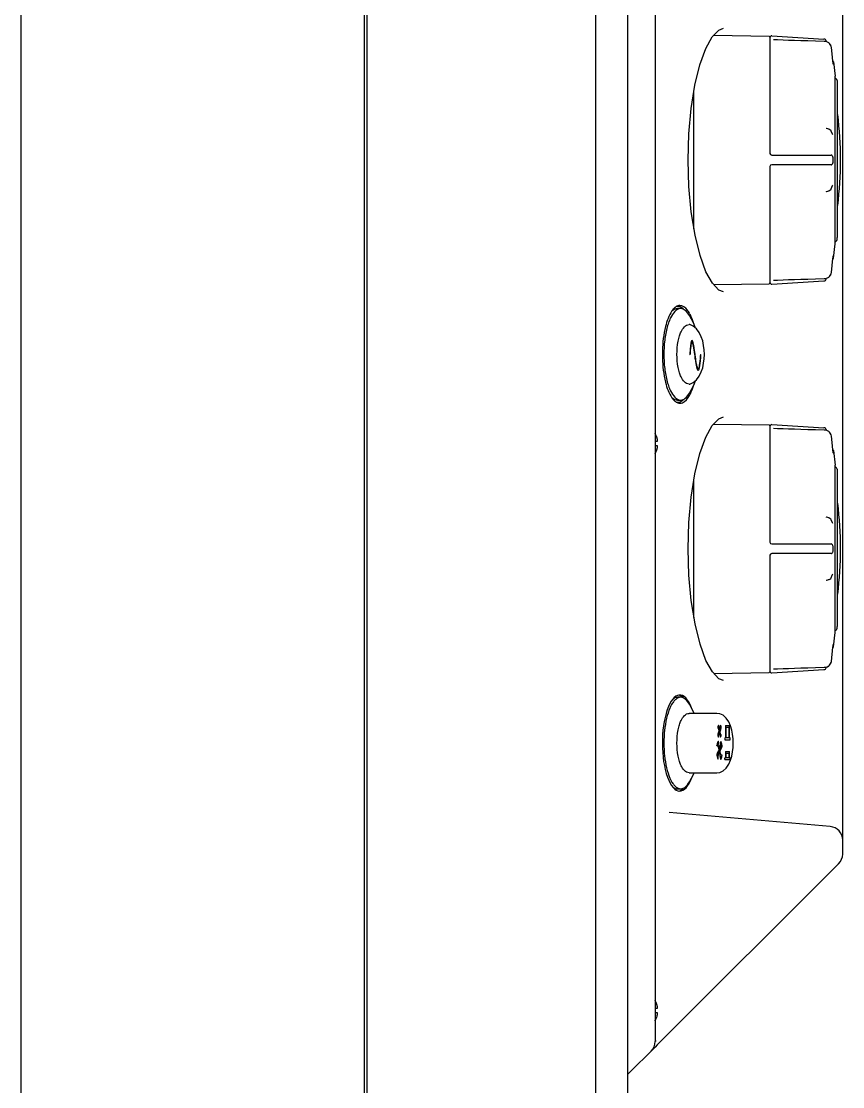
# Model space of a CAD drawing. Header units: millimetres. Extents: x 2355 to 9028, y 2010 to 7655.
# Drawn here: x 6617.7 to 6797.2, y 5058 to 5290.9 of the extents above; entities that cross this region are included whole.
import ezdxf

# ---------------------------------------------------------------- set-up
doc = ezdxf.new("R2010")
doc.units = ezdxf.units.MM
doc.header["$LTSCALE"] = 739.2
doc.layers.get('0').update_dxf_attribs({"linetype": 'CONTINUOUS'})
for name, color, linetype in [('ASSI', 7, 'CONTINUOUS'), ('CURVE', 7, 'CONTINUOUS'), ('GEOM', 7, 'CONTINUOUS')]:
    doc.layers.add(name, color=color, linetype=linetype)

msp = doc.modelspace()

# ---------------------------------------------------------------- linework, layer by layer
at = {"color": 7, "linetype": 'Continuous'}
for p, q in [((6743.22, 5688.12), (6743.22, 4053.12)), ((6617.72, 4335.12), (6617.72, 5521.12)), ((6693.22, 5520.12), (6693.22, 4053.12)), ((6761.81, 5228.12), (6761.14, 5228.12)), ((6761.14, 5208.12), (6761.81, 5208.12)), ((6756.22, 5199.12), (6756.72, 5199.12)), ((6756.72, 5198.12), (6756.22, 5198.12)), ((6756.73, 5199.55), (6756.72, 5199.62)), ((6756.73, 5197.69), (6756.73, 5197.71)), ((6761.81, 5143.12), (6761.14, 5143.12)), ((6769.74, 5139.62), (6763.64, 5139.62)), ((6763.64, 5126.62), (6769.74, 5126.62)), ((6761.14, 5123.12), (6761.81, 5123.12)), ((6756.22, 5075.12), (6756.72, 5075.12)), ((6756.72, 5074.12), (6756.22, 5074.12)), ((6756.73, 5075.55), (6756.72, 5075.62)), ((6756.73, 5073.69), (6756.73, 5073.71))]:
    msp.add_line(p, q, dxfattribs=at)
at = {"linetype": 'Continuous'}
msp.add_line((6750.22, 5687.52), (6750.22, 4025.22), dxfattribs=at)
at = {"color": 7, "linetype": 'Continuous'}
for points in [[(6765.07, 5223.87), (6764.67, 5224.83), (6763.74, 5226.6)], [(6763.64, 5211.6), (6763.79, 5211.62), (6764.55, 5211.94), (6765.27, 5212.53), (6765.88, 5213.34), (6766.33, 5214.27), (6766.63, 5215.19), (6766.84, 5216.17), (6766.96, 5217.15), (6766.99, 5218.12), (6766.96, 5219.08), (6766.84, 5220.06), (6766.63, 5221.04), (6766.33, 5221.96), (6765.89, 5222.88), (6765.27, 5223.7), (6764.55, 5224.29), (6763.8, 5224.62), (6763.64, 5224.64)], [(6763.74, 5209.63), (6764.67, 5211.41), (6765.06, 5212.36)], [(6764.76, 5139.62), (6764.67, 5139.83), (6763.74, 5141.6)], [(6773.29, 5133.12), (6773.26, 5134.07), (6773.15, 5135.04), (6772.97, 5135.96), (6772.71, 5136.86), (6772.33, 5137.74), (6771.77, 5138.59), (6771.09, 5139.2), (6770.37, 5139.53), (6769.74, 5139.62)], [(6769.74, 5126.62), (6770.37, 5126.7), (6771.09, 5127.03), (6771.76, 5127.64), (6772.33, 5128.49), (6772.71, 5129.37), (6772.97, 5130.27), (6773.15, 5131.19), (6773.26, 5132.16), (6773.29, 5133.12)], [(6763.74, 5124.63), (6764.67, 5126.41), (6764.76, 5126.62)]]:
    msp.add_lwpolyline(points, dxfattribs=at)
for centre, radius, start, end in [((6784.29, 5218.17), 26.14, 174.0956, 178.3428), ((6785.43, 5218.12), 27.28, 178.3109, 181.6891), ((6784.28, 5218.07), 26.13, 181.6566, 185.9323), ((6752.12, 5198.43), 4.75, 28.9685, 30.2183), ((6752.12, 5198.43), 4.75, 28.0074, 28.9684), ((6752.12, 5198.43), 4.75, 26.6813, 28.0074), ((6752.12, 5198.44), 4.74, 25.5402, 26.6812), ((6752.13, 5198.44), 4.74, 24.5722, 25.5402), ((6752.13, 5198.44), 4.73, 23.3175, 24.5722), ((6752.14, 5198.44), 4.73, 22.5474, 23.3174), ((6752.14, 5198.44), 4.72, 21.0025, 22.5476), ((6752.15, 5198.45), 4.72, 20.5181, 21.0023), ((6752.16, 5198.45), 4.7, 18.4656, 20.5187), ((6752.18, 5198.46), 4.68, 17.3773, 18.465), ((6752.19, 5198.46), 4.67, 16.3949, 17.3772), ((6752.22, 5198.47), 4.64, 14.3176, 16.3964), ((6752.19, 5198.77), 4.67, 342.6228, 343.6051), ((6752.22, 5198.76), 4.64, 343.6036, 345.6824), ((6754.73, 5199.37), 2.01, 352.7256, 354.8598), ((6754.73, 5197.86), 2.01, 5.1401, 7.2744), ((6754.73, 5197.87), 2.01, 352.7259, 354.7415), ((6754.75, 5199.37), 1.98, 4.6009, 5.2558), ((6754.76, 5199.37), 1.97, 3.2166, 4.6016), ((6754.77, 5199.37), 1.96, 2.3765, 3.2159), ((6754.78, 5199.37), 1.95, 1.1544, 2.3767), ((6754.78, 5199.37), 1.95, 359.0741, 1.1541), ((6754.78, 5199.37), 1.95, 358.0037, 359.0738), ((6754.77, 5199.37), 1.96, 356.9771, 358.0037), ((6754.76, 5199.37), 1.97, 355.714, 356.9767), ((6754.75, 5199.37), 1.98, 354.8627, 355.7144), ((6754.75, 5197.87), 1.98, 4.2856, 5.1372), ((6754.76, 5197.87), 1.97, 3.0233, 4.286), ((6754.77, 5197.87), 1.96, 1.9964, 3.0228), ((6754.78, 5197.87), 1.95, 0.9261, 1.9964), ((6754.78, 5197.87), 1.95, 358.8459, 0.9258), ((6754.78, 5197.87), 1.96, 357.6233, 358.8455), ((6754.77, 5197.87), 1.96, 356.7841, 357.6235), ((6754.76, 5197.87), 1.97, 355.3984, 356.7833), ((6752.12, 5198.8), 4.75, 329.7816, 331.0315), ((6752.12, 5198.8), 4.75, 331.0316, 331.9926), ((6752.12, 5198.8), 4.75, 331.9926, 333.3187), ((6752.12, 5198.8), 4.74, 333.3188, 334.4598), ((6752.13, 5198.8), 4.74, 334.4598, 335.4278), ((6752.13, 5198.79), 4.73, 335.4278, 336.6825), ((6752.14, 5198.79), 4.73, 336.6826, 337.4526), ((6752.14, 5198.79), 4.72, 337.4524, 338.9975), ((6752.15, 5198.79), 4.72, 338.9977, 339.4819), ((6752.16, 5198.78), 4.7, 339.4813, 341.5344), ((6752.18, 5198.78), 4.68, 341.535, 342.6227), ((6784.29, 5133.17), 26.14, 174.0956, 178.3428), ((6785.43, 5133.12), 27.28, 178.3109, 181.6891), ((6784.28, 5133.07), 26.13, 181.6566, 185.9323), ((6752.12, 5074.43), 4.75, 28.9685, 30.2183), ((6752.12, 5074.43), 4.75, 28.0074, 28.9684), ((6752.12, 5074.43), 4.75, 26.6813, 28.0074), ((6752.12, 5074.44), 4.74, 25.5402, 26.6812), ((6752.13, 5074.44), 4.74, 24.5722, 25.5402), ((6752.13, 5074.44), 4.73, 23.3175, 24.5722), ((6752.14, 5074.44), 4.73, 22.5474, 23.3174), ((6752.14, 5074.44), 4.72, 21.0025, 22.5476), ((6752.15, 5074.45), 4.72, 20.5181, 21.0023), ((6752.16, 5074.45), 4.7, 18.4656, 20.5187), ((6752.18, 5074.46), 4.68, 17.3773, 18.465), ((6752.19, 5074.46), 4.67, 16.3949, 17.3772), ((6752.22, 5074.47), 4.64, 14.3176, 16.3964), ((6754.73, 5075.37), 2.01, 352.7256, 354.8598), ((6754.73, 5073.86), 2.01, 5.1401, 7.2744), ((6754.75, 5075.37), 1.98, 4.6009, 5.2558), ((6754.76, 5075.37), 1.97, 3.2166, 4.6016), ((6754.77, 5075.37), 1.96, 2.3765, 3.2159), ((6754.78, 5075.37), 1.95, 1.1544, 2.3767), ((6754.78, 5075.37), 1.95, 359.0741, 1.1541), ((6754.78, 5075.37), 1.95, 358.0037, 359.0738), ((6754.77, 5075.37), 1.96, 356.9771, 358.0037), ((6754.76, 5075.37), 1.97, 355.714, 356.9767), ((6754.75, 5075.37), 1.98, 354.8627, 355.7144), ((6754.75, 5073.87), 1.98, 4.2856, 5.1372), ((6754.76, 5073.87), 1.97, 3.0233, 4.286), ((6754.77, 5073.87), 1.96, 1.9964, 3.0228), ((6752.12, 5074.8), 4.75, 329.7816, 331.0315), ((6752.12, 5074.8), 4.75, 331.0316, 331.9926), ((6752.12, 5074.8), 4.75, 331.9926, 333.3187), ((6752.12, 5074.8), 4.74, 333.3188, 334.4598), ((6752.13, 5074.8), 4.74, 334.4598, 335.4278), ((6752.13, 5074.79), 4.73, 335.4278, 336.6825), ((6752.14, 5074.79), 4.73, 336.6826, 337.4526), ((6752.14, 5074.79), 4.72, 337.4524, 338.9975), ((6752.15, 5074.79), 4.72, 338.9977, 339.4819), ((6752.16, 5074.78), 4.7, 339.4813, 341.5344), ((6752.18, 5074.78), 4.68, 341.535, 342.6227), ((6752.19, 5074.77), 4.67, 342.6228, 343.6051), ((6752.22, 5074.76), 4.64, 343.6036, 345.6824), ((6754.73, 5073.87), 2.01, 352.7259, 354.7415), ((6754.78, 5073.87), 1.95, 0.9261, 1.9964), ((6754.78, 5073.87), 1.95, 358.8459, 0.9258), ((6754.78, 5073.87), 1.96, 357.6233, 358.8455), ((6754.77, 5073.87), 1.96, 356.7841, 357.6235), ((6754.76, 5073.87), 1.97, 355.3984, 356.7833)]:
    msp.add_arc(centre, radius, start, end, dxfattribs=at)
for centre, start_param, end_param in [((6761.14, 5218.12), 0, 0.345015), ((6761.14, 5218.12), -3.486458, -3.141593), ((6761.14, 5133.12), 0, 0.236849), ((6761.14, 5133.12), -3.422002, -3.141593)]:
    msp.add_ellipse(centre, major_axis=(0, 10), ratio=0.365465, start_param=start_param, end_param=end_param, dxfattribs=at)
for points, knots in [([(6761.81, 5228.12), (6760.81, 5228.12), (6759.78, 5226.62), (6759.13, 5224.99), (6758.62, 5223.24), (6758.39, 5221.83), (6758.29, 5220.85)], [0, 0, 0, 0, 0.355111, 0.493099, 0.64858, 1, 1, 1, 1]), ([(6763.74, 5226.6), (6763.49, 5227.02), (6763, 5227.73), (6762.16, 5228.12), (6761.81, 5228.12)], [0, 0, 0, 0, 0.575528, 1, 1, 1, 1]), ([(6761.01, 5218.12), (6761.01, 5219.08), (6761.11, 5220.44), (6761.52, 5222.09), (6762.02, 5223.45), (6762.86, 5224.62), (6763.64, 5224.62)], [0, 0, 0, 0, 0.390765, 0.551703, 0.685374, 1, 1, 1, 1]), ([(6763.64, 5211.62), (6762.86, 5211.62), (6762.02, 5212.79), (6761.52, 5214.14), (6761.11, 5215.8), (6761.01, 5217.16), (6761.01, 5218.12)], [0, 0, 0, 0, 0.314626, 0.448297, 0.609235, 1, 1, 1, 1]), ([(6758.29, 5215.37), (6758.39, 5214.39), (6758.62, 5212.99), (6759.13, 5211.24), (6759.78, 5209.61), (6760.81, 5208.12), (6761.81, 5208.12)], [0, 0, 0, 0, 0.351424, 0.506886, 0.644853, 1, 1, 1, 1]), ([(6761.81, 5208.12), (6762.16, 5208.12), (6763, 5208.5), (6763.49, 5209.21), (6763.74, 5209.63)], [0, 0, 0, 0, 0.424472, 1, 1, 1, 1]), ([(6761.81, 5143.12), (6761.42, 5143.12), (6760.78, 5142.8), (6760.17, 5142.1), (6759.88, 5141.63), (6759.74, 5141.37)], [0, 0, 0, 0, 0.416445, 0.68341, 1, 1, 1, 1]), ([(6763.74, 5141.6), (6763.49, 5142.02), (6763, 5142.73), (6762.16, 5143.12), (6761.81, 5143.12)], [0, 0, 0, 0, 0.575528, 1, 1, 1, 1]), ([(6759.46, 5140.78), (6759.15, 5140.07), (6758.65, 5138.44), (6758.39, 5136.76), (6758.29, 5135.85)], [0, 0, 0, 0, 0.460308, 1, 1, 1, 1]), ([(6761.01, 5133.12), (6761.01, 5134.08), (6761.11, 5135.44), (6761.52, 5137.09), (6762.02, 5138.45), (6762.86, 5139.62), (6763.64, 5139.62)], [0, 0, 0, 0, 0.390765, 0.551703, 0.685374, 1, 1, 1, 1]), ([(6763.64, 5126.62), (6762.86, 5126.62), (6762.02, 5127.79), (6761.52, 5129.14), (6761.11, 5130.8), (6761.01, 5132.16), (6761.01, 5133.12)], [0, 0, 0, 0, 0.314626, 0.448297, 0.609235, 1, 1, 1, 1]), ([(6758.29, 5130.37), (6758.39, 5129.46), (6758.65, 5127.79), (6759.15, 5126.17), (6759.46, 5125.45)], [0, 0, 0, 0, 0.539665, 1, 1, 1, 1]), ([(6759.74, 5124.87), (6759.88, 5124.6), (6760.17, 5124.14), (6760.78, 5123.43), (6761.42, 5123.12), (6761.81, 5123.12)], [0, 0, 0, 0, 0.316558, 0.58351, 1, 1, 1, 1]), ([(6761.81, 5123.12), (6762.16, 5123.12), (6763, 5123.5), (6763.49, 5124.21), (6763.74, 5124.63)], [0, 0, 0, 0, 0.424472, 1, 1, 1, 1])]:
    msp.add_open_spline(points, degree=3, knots=knots, dxfattribs=at)
for points in [[(6759.74, 5141.37), (6759.64, 5141.18), (6759.54, 5140.98), (6759.46, 5140.78)], [(6759.46, 5125.45), (6759.55, 5125.25), (6759.64, 5125.06), (6759.74, 5124.87)]]:
    msp.add_open_spline(points, degree=3, dxfattribs=at)
at = {"layer": 'ASSI', "color": 7, "linetype": 'Continuous'}
for p, q in [((6796.01, 5278.03), (6796.04, 5277.71)), ((6796.01, 5243.21), (6796.04, 5243.52)), ((6796.01, 5193.03), (6796.04, 5192.71)), ((6796.01, 5158.21), (6796.04, 5158.52))]:
    msp.add_line(p, q, dxfattribs=at)
for centre in [(6716.75, 5260.62), (6716.75, 5175.62)]:
    msp.add_arc(centre, 80, 352.8664, 7.1336, dxfattribs=at)
at = {"layer": 'CURVE', "color": 40, "linetype": 'Continuous'}
for p, q in [((6764.72, 5245.6), (6764.72, 5275.64)), ((6764.72, 5160.6), (6764.72, 5190.64)), ((6770.06, 5136.96), (6770.06, 5136.96)), ((6770.52, 5136.97), (6770.52, 5137.01)), ((6770.53, 5137), (6770.52, 5137.01)), ((6770.52, 5136.93), (6770.52, 5136.97)), ((6771.62, 5136.96), (6771.62, 5134.26)), ((6770.27, 5135.44), (6770.28, 5135.38)), ((6772.38, 5134.26), (6772.38, 5136.56)), ((6769.74, 5132.57), (6769.73, 5132.54)), ((6770.01, 5133.49), (6770, 5133.46)), ((6770.6, 5133.46), (6770.6, 5133.46)), ((6770.6, 5133.41), (6770.6, 5133.46)), ((6771.47, 5134.26), (6771.47, 5133.86)), ((6770.27, 5131.24), (6770.27, 5131.18)), ((6771.47, 5129.51), (6771.47, 5129.91)), ((6771.62, 5131.31), (6771.62, 5129.91)), ((6772.38, 5129.91), (6772.38, 5130.91)), ((6770.54, 5129.58), (6770.56, 5129.51))]:
    msp.add_line(p, q, dxfattribs=at)
for points, knots in [([(6770.02, 5136.86), (6770.01, 5136.85), (6770, 5136.82), (6769.99, 5136.76), (6769.96, 5136.66), (6769.94, 5136.56), (6769.92, 5136.48)], [0, 0, 0, 0, 0.125, 0.25, 0.5, 1, 1, 1, 1]), ([(6770.04, 5136.91), (6770.03, 5136.91), (6770.03, 5136.91), (6770.03, 5136.9), (6770.03, 5136.89), (6770.03, 5136.89), (6770.02, 5136.88), (6770.02, 5136.87), (6770.02, 5136.87), (6770.02, 5136.86)], [0, 0, 0, 0, 0.125, 0.25, 0.375, 0.5, 0.625, 0.75, 1, 1, 1, 1]), ([(6770.06, 5136.96), (6770.05, 5136.96), (6770.05, 5136.96), (6770.05, 5136.95), (6770.05, 5136.94), (6770.05, 5136.94), (6770.04, 5136.93), (6770.04, 5136.92), (6770.04, 5136.92), (6770.04, 5136.91)], [0, 0, 0, 0, 0.125, 0.25, 0.375, 0.5, 0.625, 0.75, 1, 1, 1, 1]), ([(6770.38, 5136.07), (6770.38, 5136.08), (6770.39, 5136.11), (6770.4, 5136.14), (6770.41, 5136.17), (6770.42, 5136.2), (6770.43, 5136.24), (6770.44, 5136.28), (6770.45, 5136.31), (6770.46, 5136.35), (6770.46, 5136.38), (6770.47, 5136.42), (6770.48, 5136.44), (6770.48, 5136.47), (6770.49, 5136.51), (6770.49, 5136.56), (6770.5, 5136.62), (6770.51, 5136.68), (6770.51, 5136.74), (6770.52, 5136.83), (6770.52, 5136.89), (6770.52, 5136.93)], [0, 0, 0, 0, 0.0625, 0.125, 0.15625, 0.1875, 0.25, 0.3125, 0.34375, 0.375, 0.4375, 0.46875, 0.5, 0.53125, 0.5625, 0.625, 0.6875, 0.75, 0.8125, 0.875, 1, 1, 1, 1]), ([(6770.24, 5135.66), (6770.24, 5135.68), (6770.23, 5135.74), (6770.23, 5135.81), (6770.22, 5135.86), (6770.22, 5135.88), (6770.21, 5135.92), (6770.2, 5135.96), (6770.19, 5136.01), (6770.18, 5136.04), (6770.18, 5136.07), (6770.17, 5136.09), (6770.16, 5136.13), (6770.15, 5136.17), (6770.13, 5136.2), (6770.13, 5136.22), (6770.12, 5136.24), (6770.12, 5136.25), (6770.11, 5136.27), (6770.1, 5136.3), (6770.08, 5136.32), (6770.07, 5136.35), (6770.07, 5136.36), (6770.06, 5136.37), (6770.05, 5136.38), (6770.04, 5136.39), (6770.03, 5136.41), (6770.02, 5136.42), (6770.01, 5136.44), (6770, 5136.45), (6769.99, 5136.45), (6769.98, 5136.46), (6769.97, 5136.46), (6769.95, 5136.47), (6769.93, 5136.48), (6769.92, 5136.48)], [0, 0, 0, 0, 0.0625, 0.125, 0.15625, 0.171875, 0.1875, 0.25, 0.28125, 0.3125, 0.328125, 0.34375, 0.375, 0.4375, 0.46875, 0.484375, 0.5, 0.515625, 0.53125, 0.5625, 0.625, 0.640625, 0.65625, 0.671875, 0.6875, 0.71875, 0.75, 0.78125, 0.8125, 0.828125, 0.84375, 0.859375, 0.875, 0.9375, 1, 1, 1, 1]), ([(6770.28, 5135.91), (6770.27, 5135.89), (6770.26, 5135.87), (6770.23, 5135.84), (6770.22, 5135.82), (6770.21, 5135.81), (6770.2, 5135.78), (6770.18, 5135.75), (6770.16, 5135.72), (6770.15, 5135.7), (6770.15, 5135.68), (6770.14, 5135.66), (6770.12, 5135.63), (6770.11, 5135.59), (6770.09, 5135.54), (6770.08, 5135.52), (6770.07, 5135.48), (6770.06, 5135.43), (6770.04, 5135.39), (6770.03, 5135.35), (6770.02, 5135.32), (6770.02, 5135.29), (6770.01, 5135.26), (6770, 5135.21), (6769.99, 5135.15), (6769.97, 5135.1), (6769.96, 5135.04), (6769.95, 5134.97), (6769.94, 5134.91), (6769.94, 5134.88)], [0, 0, 0, 0, 0.0625, 0.125, 0.15625, 0.171875, 0.1875, 0.25, 0.28125, 0.3125, 0.328125, 0.34375, 0.375, 0.4375, 0.46875, 0.5, 0.53125, 0.5625, 0.625, 0.65625, 0.671875, 0.6875, 0.71875, 0.75, 0.8125, 0.84375, 0.875, 0.9375, 1, 1, 1, 1]), ([(6769.94, 5134.88), (6769.94, 5134.85), (6769.96, 5134.78), (6769.99, 5134.65), (6770.02, 5134.57), (6770.04, 5134.52)], [0, 0, 0, 0, 0.25, 0.5, 1, 1, 1, 1]), ([(6770.04, 5134.52), (6770.04, 5134.51), (6770.04, 5134.5), (6770.05, 5134.49), (6770.05, 5134.47), (6770.06, 5134.46), (6770.07, 5134.45), (6770.07, 5134.44), (6770.08, 5134.43)], [0, 0, 0, 0, 0.25, 0.375, 0.5, 0.625, 0.75, 1, 1, 1, 1]), ([(6770.28, 5135.38), (6770.29, 5135.34), (6770.29, 5135.28), (6770.31, 5135.21), (6770.32, 5135.16), (6770.33, 5135.11), (6770.34, 5135.04), (6770.36, 5134.98), (6770.37, 5134.93), (6770.38, 5134.89), (6770.39, 5134.85), (6770.4, 5134.83), (6770.41, 5134.79), (6770.42, 5134.76), (6770.43, 5134.72), (6770.45, 5134.69), (6770.46, 5134.65), (6770.48, 5134.6), (6770.49, 5134.57), (6770.51, 5134.55), (6770.52, 5134.51), (6770.54, 5134.49), (6770.55, 5134.47)], [0, 0, 0, 0, 0.125, 0.15625, 0.1875, 0.25, 0.3125, 0.375, 0.4375, 0.46875, 0.5, 0.53125, 0.5625, 0.625, 0.65625, 0.6875, 0.75, 0.8125, 0.84375, 0.875, 0.9375, 1, 1, 1, 1]), ([(6770, 5133.46), (6769.99, 5133.45), (6769.98, 5133.42), (6769.96, 5133.39), (6769.95, 5133.37), (6769.94, 5133.33), (6769.92, 5133.29), (6769.91, 5133.26), (6769.89, 5133.22), (6769.88, 5133.19), (6769.87, 5133.15), (6769.86, 5133.12), (6769.85, 5133.09), (6769.84, 5133.06), (6769.83, 5133.02), (6769.82, 5132.98), (6769.81, 5132.94), (6769.8, 5132.9), (6769.79, 5132.85), (6769.78, 5132.79), (6769.77, 5132.75), (6769.76, 5132.7), (6769.75, 5132.64), (6769.74, 5132.6), (6769.74, 5132.57)], [0, 0, 0, 0, 0.0625, 0.125, 0.15625, 0.1875, 0.25, 0.3125, 0.34375, 0.375, 0.4375, 0.46875, 0.5, 0.53125, 0.5625, 0.625, 0.65625, 0.6875, 0.75, 0.8125, 0.84375, 0.875, 0.9375, 1, 1, 1, 1]), ([(6770.24, 5131.46), (6770.24, 5131.49), (6770.23, 5131.56), (6770.22, 5131.65), (6770.21, 5131.71), (6770.21, 5131.74), (6770.2, 5131.79), (6770.19, 5131.84), (6770.18, 5131.91), (6770.17, 5131.95), (6770.16, 5131.98), (6770.15, 5132.01), (6770.14, 5132.05), (6770.12, 5132.11), (6770.11, 5132.15), (6770.1, 5132.18), (6770.1, 5132.2), (6770.09, 5132.22), (6770.08, 5132.24), (6770.06, 5132.28), (6770.05, 5132.31), (6770.03, 5132.34), (6770.03, 5132.36), (6770.02, 5132.37), (6770.02, 5132.38), (6770.01, 5132.39), (6770, 5132.41), (6769.98, 5132.43), (6769.96, 5132.45), (6769.95, 5132.47), (6769.94, 5132.48), (6769.94, 5132.49), (6769.93, 5132.49), (6769.92, 5132.5), (6769.91, 5132.51), (6769.88, 5132.53), (6769.86, 5132.54), (6769.85, 5132.55)], [0, 0, 0, 0, 0.0625, 0.125, 0.15625, 0.171875, 0.1875, 0.25, 0.28125, 0.3125, 0.328125, 0.34375, 0.375, 0.4375, 0.46875, 0.484375, 0.5, 0.515625, 0.53125, 0.5625, 0.625, 0.640625, 0.65625, 0.664062, 0.671875, 0.6875, 0.71875, 0.75, 0.78125, 0.8125, 0.828125, 0.835938, 0.84375, 0.859375, 0.875, 0.9375, 1, 1, 1, 1]), ([(6770.38, 5131.85), (6770.39, 5131.88), (6770.4, 5131.92), (6770.42, 5131.97), (6770.44, 5132), (6770.44, 5132.02), (6770.45, 5132.04), (6770.46, 5132.07), (6770.47, 5132.1), (6770.48, 5132.14), (6770.49, 5132.19), (6770.5, 5132.22), (6770.51, 5132.25), (6770.51, 5132.28), (6770.52, 5132.34), (6770.54, 5132.4), (6770.55, 5132.46), (6770.55, 5132.49), (6770.56, 5132.52), (6770.56, 5132.54), (6770.56, 5132.58), (6770.57, 5132.64), (6770.58, 5132.71), (6770.59, 5132.79), (6770.59, 5132.86), (6770.6, 5132.96), (6770.6, 5133.05), (6770.6, 5133.12), (6770.6, 5133.24), (6770.6, 5133.34), (6770.6, 5133.41)], [0, 0, 0, 0, 0.0625, 0.125, 0.140625, 0.15625, 0.171875, 0.1875, 0.21875, 0.25, 0.28125, 0.3125, 0.328125, 0.34375, 0.375, 0.4375, 0.46875, 0.484375, 0.5, 0.515625, 0.53125, 0.5625, 0.625, 0.65625, 0.6875, 0.75, 0.8125, 0.84375, 0.875, 1, 1, 1, 1]), ([(6770.28, 5131.71), (6770.27, 5131.69), (6770.24, 5131.66), (6770.21, 5131.62), (6770.19, 5131.59), (6770.16, 5131.56), (6770.14, 5131.52), (6770.12, 5131.48), (6770.1, 5131.46), (6770.09, 5131.44), (6770.08, 5131.42), (6770.05, 5131.38), (6770.03, 5131.34), (6770, 5131.3), (6769.98, 5131.26), (6769.97, 5131.23), (6769.94, 5131.18), (6769.92, 5131.14), (6769.9, 5131.1), (6769.89, 5131.07), (6769.88, 5131.04), (6769.86, 5131.01), (6769.84, 5130.95), (6769.82, 5130.9), (6769.79, 5130.85), (6769.77, 5130.79), (6769.75, 5130.71), (6769.72, 5130.65), (6769.71, 5130.62)], [0, 0, 0, 0, 0.0625, 0.125, 0.15625, 0.1875, 0.25, 0.28125, 0.3125, 0.328125, 0.34375, 0.375, 0.4375, 0.46875, 0.5, 0.53125, 0.5625, 0.625, 0.65625, 0.671875, 0.6875, 0.71875, 0.75, 0.8125, 0.84375, 0.875, 0.9375, 1, 1, 1, 1]), ([(6769.71, 5130.62), (6769.72, 5130.57), (6769.73, 5130.49), (6769.75, 5130.39), (6769.76, 5130.31), (6769.78, 5130.24), (6769.79, 5130.19), (6769.8, 5130.15), (6769.81, 5130.1), (6769.82, 5130.05), (6769.83, 5130.02), (6769.84, 5129.99), (6769.85, 5129.94), (6769.87, 5129.9), (6769.88, 5129.86), (6769.89, 5129.82), (6769.91, 5129.77), (6769.93, 5129.73), (6769.94, 5129.69), (6769.96, 5129.66), (6769.98, 5129.62), (6769.99, 5129.59), (6770, 5129.57)], [0, 0, 0, 0, 0.125, 0.1875, 0.25, 0.3125, 0.34375, 0.375, 0.4375, 0.46875, 0.5, 0.53125, 0.5625, 0.625, 0.65625, 0.6875, 0.75, 0.8125, 0.84375, 0.875, 0.9375, 1, 1, 1, 1]), ([(6770.27, 5131.18), (6770.28, 5131.11), (6770.29, 5131), (6770.31, 5130.86), (6770.33, 5130.76), (6770.34, 5130.66), (6770.36, 5130.56), (6770.37, 5130.46), (6770.39, 5130.36), (6770.41, 5130.25), (6770.42, 5130.17), (6770.43, 5130.11), (6770.44, 5130.07), (6770.44, 5130.04), (6770.45, 5130), (6770.47, 5129.94), (6770.48, 5129.86), (6770.51, 5129.74), (6770.53, 5129.64), (6770.54, 5129.58)], [0, 0, 0, 0, 0.125, 0.1875, 0.25, 0.3125, 0.375, 0.4375, 0.5, 0.5625, 0.625, 0.65625, 0.671875, 0.6875, 0.71875, 0.75, 0.8125, 0.875, 1, 1, 1, 1])]:
    msp.add_open_spline(points, degree=3, knots=knots, dxfattribs=at)
for points in [[(6770.34, 5135.99), (6770.34, 5136), (6770.34, 5136), (6770.35, 5136.01), (6770.35, 5136.02), (6770.36, 5136.03), (6770.36, 5136.04), (6770.37, 5136.05), (6770.37, 5136.05), (6770.37, 5136.06), (6770.38, 5136.07)], [(6770.04, 5133.53), (6770.04, 5133.52), (6770.03, 5133.51), (6770.02, 5133.49), (6770.01, 5133.49)], [(6770.34, 5131.79), (6770.35, 5131.8), (6770.36, 5131.82), (6770.37, 5131.84), (6770.38, 5131.85)]]:
    msp.add_open_spline(points, degree=3, dxfattribs=at)
at = {"layer": 'GEOM', "color": 7, "linetype": 'Continuous'}
for p, q in [((6692.72, 4226.12), (6692.72, 5692.12)), ((6756.22, 5453.37), (6756.22, 5067.86)), ((6797.22, 5108.86), (6797.22, 5412.37)), ((6769.04, 5287.88), (6781.12, 5287.7)), ((6781.32, 5287.5), (6781.32, 5262.07)), ((6781.75, 5287.76), (6793.13, 5287.07)), ((6793.16, 5286.55), (6791.31, 5286.6)), ((6793.3, 5286.55), (6793.16, 5286.55)), ((6793.34, 5286.54), (6793.3, 5286.55)), ((6793.59, 5286.66), (6793.62, 5286.49)), ((6794.02, 5286.32), (6793.88, 5286.41)), ((6794.33, 5286.1), (6794.18, 5286.23)), ((6794.51, 5285.88), (6794.33, 5286.1)), ((6794.6, 5285.7), (6794.51, 5285.88)), ((6794.99, 5283.11), (6794.75, 5285.25)), ((6795.1, 5282.17), (6794.99, 5283.11)), ((6795.14, 5281.83), (6795.1, 5282.17)), ((6795.15, 5281.75), (6795.14, 5281.83)), ((6795.17, 5281.61), (6795.15, 5281.75)), ((6795.19, 5281.52), (6795.17, 5281.61)), ((6795.19, 5281.54), (6795.18, 5281.55)), ((6795.19, 5281.53), (6795.19, 5281.54)), ((6795.21, 5282.07), (6795.56, 5278.92)), ((6795.56, 5242.32), (6795.56, 5278.92)), ((6796.04, 5277.71), (6796.05, 5277.59)), ((6796.05, 5277.59), (6796.05, 5243.64)), ((6793.59, 5267.51), (6793.59, 5267.51)), ((6793.7, 5267.48), (6793.59, 5267.51)), ((6794.99, 5266.3), (6794.71, 5266.95)), ((6795.06, 5266.13), (6794.99, 5266.3)), ((6781.72, 5261.67), (6794.68, 5261.67)), ((6795.08, 5261.35), (6795.03, 5261.45)), ((6781.32, 5259.17), (6781.32, 5233.73)), ((6794.68, 5259.57), (6781.72, 5259.57)), ((6795.1, 5259.97), (6795.11, 5260.09)), ((6793.59, 5253.73), (6793.69, 5253.75)), ((6793.59, 5253.73), (6793.59, 5253.73)), ((6793.66, 5253.71), (6793.7, 5253.75)), ((6793.71, 5253.76), (6793.72, 5253.77)), ((6794.71, 5254.28), (6795.03, 5255.03)), ((6795.03, 5255.03), (6795.06, 5255.1)), ((6795.21, 5239.16), (6795.56, 5242.32)), ((6796.04, 5243.52), (6796.05, 5243.64)), ((6795.1, 5239.06), (6795.14, 5239.39)), ((6795.14, 5239.39), (6795.15, 5239.47)), ((6795.15, 5239.47), (6795.16, 5239.56)), ((6795.16, 5239.56), (6795.17, 5239.62)), ((6795.17, 5239.62), (6795.18, 5239.67)), ((6795.18, 5239.67), (6795.19, 5239.71)), ((6795.19, 5239.7), (6795.19, 5239.71)), ((6794.75, 5235.99), (6795.1, 5239.06)), ((6793.14, 5234.68), (6793.29, 5234.69)), ((6793.29, 5234.69), (6793.34, 5234.69)), ((6793.59, 5234.58), (6793.62, 5234.74)), ((6793.62, 5234.74), (6793.71, 5234.77)), ((6794.02, 5234.91), (6794.17, 5235)), ((6794.17, 5235), (6794.33, 5235.14)), ((6769.04, 5233.36), (6781.12, 5233.53)), ((6781.75, 5233.47), (6793.13, 5234.17)), ((6764.29, 5220.8), (6764.1, 5220.8)), ((6763.79, 5218.12), (6763.91, 5218.02)), ((6766.24, 5218.02), (6766.12, 5218.02)), ((6766.24, 5218.02), (6766.13, 5218.12)), ((6765.38, 5215.04), (6765.64, 5215.04)), ((6769.04, 5202.88), (6781.12, 5202.7)), ((6781.32, 5202.5), (6781.32, 5177.07)), ((6781.75, 5202.76), (6793.13, 5202.07)), ((6793.16, 5201.55), (6791.31, 5201.6)), ((6793.3, 5201.55), (6793.16, 5201.55)), ((6793.34, 5201.54), (6793.3, 5201.55)), ((6793.59, 5201.66), (6793.62, 5201.49)), ((6794.02, 5201.32), (6793.88, 5201.41)), ((6794.33, 5201.1), (6794.18, 5201.23)), ((6794.51, 5200.88), (6794.33, 5201.1)), ((6794.6, 5200.7), (6794.51, 5200.88)), ((6794.99, 5198.11), (6794.75, 5200.25)), ((6795.1, 5197.17), (6794.99, 5198.11)), ((6795.14, 5196.83), (6795.1, 5197.17)), ((6795.15, 5196.75), (6795.14, 5196.83)), ((6795.17, 5196.61), (6795.15, 5196.75)), ((6795.19, 5196.52), (6795.17, 5196.61)), ((6795.19, 5196.54), (6795.18, 5196.55)), ((6795.19, 5196.53), (6795.19, 5196.54)), ((6795.21, 5197.07), (6795.56, 5193.92)), ((6795.56, 5157.32), (6795.56, 5193.92)), ((6796.04, 5192.71), (6796.05, 5192.59)), ((6796.05, 5192.59), (6796.05, 5158.64)), ((6793.59, 5182.51), (6793.59, 5182.51)), ((6793.7, 5182.48), (6793.59, 5182.51)), ((6794.99, 5181.3), (6794.71, 5181.95)), ((6795.06, 5181.13), (6794.99, 5181.3)), ((6781.72, 5176.67), (6794.68, 5176.67)), ((6795.08, 5176.35), (6795.03, 5176.45)), ((6781.32, 5174.17), (6781.32, 5148.73)), ((6794.68, 5174.57), (6781.72, 5174.57)), ((6795.1, 5174.97), (6795.11, 5175.09)), ((6794.71, 5169.28), (6794.96, 5169.86)), ((6794.96, 5169.86), (6795.06, 5170.1)), ((6793.59, 5168.73), (6793.69, 5168.75)), ((6793.59, 5168.73), (6793.59, 5168.73)), ((6793.66, 5168.71), (6793.7, 5168.75)), ((6793.71, 5168.76), (6793.72, 5168.77)), ((6796.04, 5158.52), (6796.05, 5158.64)), ((6795.21, 5154.16), (6795.56, 5157.32)), ((6794.75, 5150.99), (6795.1, 5154.06)), ((6795.1, 5154.06), (6795.14, 5154.39)), ((6795.14, 5154.39), (6795.15, 5154.47)), ((6795.15, 5154.47), (6795.16, 5154.56)), ((6795.16, 5154.56), (6795.17, 5154.62)), ((6795.17, 5154.62), (6795.18, 5154.67)), ((6795.18, 5154.67), (6795.19, 5154.71)), ((6795.19, 5154.7), (6795.19, 5154.71)), ((6769.04, 5148.36), (6781.12, 5148.53)), ((6781.75, 5148.47), (6793.13, 5149.17)), ((6793.14, 5149.68), (6793.29, 5149.69)), ((6793.29, 5149.69), (6793.34, 5149.69)), ((6793.59, 5149.58), (6793.62, 5149.74)), ((6793.62, 5149.74), (6793.71, 5149.77)), ((6794.02, 5149.91), (6794.17, 5150)), ((6794.17, 5150), (6794.33, 5150.14)), ((6770.06, 5136.96), (6770.06, 5136.96)), ((6770.52, 5137.01), (6770.53, 5137.01)), ((6771.62, 5136.96), (6772.5, 5136.96)), ((6771.62, 5136.96), (6771.62, 5134.26)), ((6771.63, 5136.96), (6771.63, 5134.26)), ((6772.5, 5134.26), (6772.5, 5136.96)), ((6769.92, 5136.48), (6769.93, 5136.48)), ((6769.94, 5134.88), (6769.95, 5134.88)), ((6770.22, 5135.83), (6770.23, 5135.83)), ((6771.74, 5136.56), (6772.39, 5136.56)), ((6771.74, 5134.26), (6771.74, 5136.56)), ((6772.38, 5136.56), (6772.38, 5134.26)), ((6772.39, 5136.56), (6772.39, 5134.26)), ((6769.73, 5132.54), (6769.74, 5132.54)), ((6770.04, 5133.53), (6770.05, 5133.53)), ((6770.08, 5134.43), (6770.09, 5134.43)), ((6770.55, 5134.47), (6770.56, 5134.47)), ((6770.6, 5133.46), (6770.61, 5133.46)), ((6770.9, 5132.41), (6770.9, 5132.41)), ((6771.47, 5134.26), (6771.63, 5134.26)), ((6771.47, 5134.26), (6771.47, 5133.86)), ((6771.47, 5133.86), (6772.65, 5133.86)), ((6771.48, 5134.26), (6771.48, 5133.86)), ((6772.39, 5134.26), (6771.74, 5134.26)), ((6772.65, 5134.26), (6772.5, 5134.26)), ((6772.65, 5133.86), (6772.65, 5134.26)), ((6769.71, 5130.62), (6769.72, 5130.62)), ((6770.22, 5131.64), (6770.23, 5131.64)), ((6770.88, 5130.49), (6770.81, 5130.47)), ((6771.47, 5129.91), (6771.63, 5129.91)), ((6771.47, 5129.91), (6771.47, 5129.51)), ((6771.48, 5129.91), (6771.48, 5129.51)), ((6771.62, 5131.31), (6772.5, 5131.31)), ((6771.62, 5131.31), (6771.62, 5129.91)), ((6771.63, 5131.31), (6771.63, 5129.91)), ((6771.74, 5130.91), (6772.39, 5130.91)), ((6771.74, 5129.91), (6771.74, 5130.91)), ((6772.39, 5129.91), (6771.74, 5129.91)), ((6772.38, 5130.91), (6772.38, 5129.91)), ((6772.39, 5130.91), (6772.39, 5129.91)), ((6772.5, 5129.91), (6772.5, 5131.31)), ((6772.65, 5129.91), (6772.5, 5129.91)), ((6772.65, 5129.51), (6772.65, 5129.91)), ((6770, 5129.57), (6770.01, 5129.57)), ((6770.56, 5129.51), (6770.57, 5129.51)), ((6771.47, 5129.51), (6772.65, 5129.51)), ((6794.48, 5114.86), (6759.29, 5117.94)), ((6756.7, 5067.1), (6796.34, 5106.74)), ((6756.7, 5067.1), (6756.22, 5066.62)), ((6756.35, 5068.05), (6756.35, 5067.86)), ((6750.22, 5060.62), (6756.22, 5066.62))]:
    msp.add_line(p, q, dxfattribs=at)
for points in [[(6771.19, 5231.79), (6770.15, 5232.18), (6768.75, 5233.66), (6767.35, 5236.19), (6766.06, 5239.73), (6764.95, 5244.17), (6764.12, 5249.3), (6763.61, 5254.84), (6763.44, 5260.59), (6763.61, 5266.33), (6764.12, 5271.88), (6764.94, 5277.01), (6766.04, 5281.46), (6767.34, 5285), (6768.73, 5287.55), (6770.13, 5289.04), (6771.19, 5289.44)], [(6791.31, 5286.6), (6789.6, 5286.64), (6788.08, 5286.69), (6786.69, 5286.73), (6785.4, 5286.77), (6784.19, 5286.81), (6782.99, 5286.86), (6782.1, 5286.9)], [(6794.18, 5286.23), (6793.88, 5286.41), (6793.56, 5286.51), (6793.34, 5286.54)], [(6794.75, 5285.25), (6794.69, 5285.51), (6794.51, 5285.88)], [(6793.71, 5267.47), (6793.67, 5267.51), (6793.66, 5267.53)], [(6794.11, 5267.38), (6793.96, 5267.42), (6793.7, 5267.48)], [(6793.7, 5267.48), (6793.72, 5267.47), (6793.71, 5267.47)], [(6794.71, 5266.95), (6794.61, 5267.11), (6794.45, 5267.24), (6794.26, 5267.34), (6794.11, 5267.38)], [(6795.03, 5261.45), (6794.95, 5261.56), (6794.82, 5261.64), (6794.67, 5261.67)], [(6795.11, 5261.13), (6795.1, 5261.25), (6795.08, 5261.35)], [(6795.11, 5260.09), (6795.13, 5260.24), (6795.13, 5260.41), (6795.14, 5260.61), (6795.13, 5260.8), (6795.13, 5260.98), (6795.11, 5261.13)], [(6794.67, 5259.57), (6794.81, 5259.59), (6794.94, 5259.67), (6795.03, 5259.77), (6795.07, 5259.88), (6795.1, 5259.97)], [(6793.69, 5253.75), (6793.95, 5253.81), (6794.11, 5253.85)], [(6794.11, 5253.85), (6794.25, 5253.9), (6794.44, 5253.99), (6794.6, 5254.11), (6794.71, 5254.28)], [(6793.34, 5234.69), (6793.55, 5234.72), (6793.87, 5234.82), (6794.17, 5235)], [(6794.33, 5235.14), (6794.51, 5235.36), (6794.6, 5235.54)], [(6794.51, 5235.35), (6794.69, 5235.72), (6794.75, 5235.99)], [(6782.1, 5234.33), (6782.99, 5234.37), (6784.18, 5234.42), (6785.4, 5234.46), (6786.68, 5234.51), (6788.07, 5234.55), (6789.6, 5234.59), (6791.3, 5234.64), (6793.14, 5234.68)], [(6771.19, 5146.79), (6770.15, 5147.18), (6768.75, 5148.66), (6767.35, 5151.19), (6766.06, 5154.73), (6764.95, 5159.17), (6764.12, 5164.3), (6763.61, 5169.84), (6763.44, 5175.59), (6763.61, 5181.33), (6764.12, 5186.88), (6764.94, 5192.01), (6766.04, 5196.46), (6767.34, 5200), (6768.73, 5202.55), (6770.13, 5204.04), (6771.19, 5204.44)], [(6791.31, 5201.6), (6789.6, 5201.64), (6788.08, 5201.69), (6786.69, 5201.73), (6785.4, 5201.77), (6784.19, 5201.81), (6782.99, 5201.86), (6782.1, 5201.9)], [(6794.18, 5201.23), (6793.88, 5201.41), (6793.56, 5201.51), (6793.34, 5201.54)], [(6794.75, 5200.25), (6794.69, 5200.51), (6794.51, 5200.88)], [(6793.71, 5182.47), (6793.67, 5182.51), (6793.66, 5182.53)], [(6794.11, 5182.38), (6793.96, 5182.42), (6793.7, 5182.48)], [(6793.7, 5182.48), (6793.72, 5182.47), (6793.71, 5182.47)], [(6794.71, 5181.95), (6794.61, 5182.11), (6794.45, 5182.24), (6794.26, 5182.34), (6794.11, 5182.38)], [(6795.03, 5176.45), (6794.95, 5176.56), (6794.82, 5176.64), (6794.67, 5176.67)], [(6794.67, 5174.57), (6794.81, 5174.59), (6794.94, 5174.67), (6795.03, 5174.77), (6795.07, 5174.88), (6795.1, 5174.97)], [(6795.11, 5176.13), (6795.1, 5176.25), (6795.08, 5176.35)], [(6795.11, 5175.09), (6795.13, 5175.24), (6795.13, 5175.41), (6795.14, 5175.61), (6795.13, 5175.8), (6795.13, 5175.98), (6795.11, 5176.13)], [(6793.69, 5168.75), (6793.95, 5168.81), (6794.11, 5168.85)], [(6794.11, 5168.85), (6794.25, 5168.9), (6794.44, 5168.99), (6794.6, 5169.11), (6794.71, 5169.28)], [(6794.33, 5150.14), (6794.51, 5150.35), (6794.69, 5150.72), (6794.75, 5150.99)], [(6782.1, 5149.33), (6782.99, 5149.37), (6784.18, 5149.42), (6785.4, 5149.46), (6786.68, 5149.51), (6788.07, 5149.55), (6789.6, 5149.59), (6791.3, 5149.64), (6793.14, 5149.68)], [(6793.34, 5149.69), (6793.55, 5149.72), (6793.87, 5149.82), (6794.17, 5150)], [(6794.33, 5150.14), (6794.51, 5150.36), (6794.6, 5150.54)]]:
    msp.add_lwpolyline(points, dxfattribs=at)
for centre, radius, start, end in [((6781.12, 5287.5), 0.2, 0, 89.16), ((6781.72, 5287.36), 0.4, 86.5, 180), ((6793.1, 5286.57), 0.5, 10.5, 86.5), ((6794.71, 5282.02), 0.5, 6.339, 42.3729), ((6795.51, 5277.97), 0.5, 7, 83.8665), ((6781.72, 5262.07), 0.4, 180, 270), ((6781.72, 5259.17), 0.4, 90, 180), ((6795.51, 5243.27), 0.5, 276.1335, 353), ((6794.71, 5239.21), 0.5, 317.6271, 353.661), ((6781.12, 5233.73), 0.2, 270.84, 360), ((6781.72, 5233.87), 0.4, 180, 273.5), ((6793.1, 5234.67), 0.5, 273.5, 349.5), ((6756.95, 5223.32), 7.78, 26.0612, 28.9122), ((6788.15, 5218.12), 30.34, 178.4417, 179.9998), ((6788.16, 5218.12), 30.35, 180.0001, 181.5569), ((6763.05, 5215.69), 2.44, 343.6976, 344.2903), ((6756.98, 5212.9), 7.75, 330.96, 333.9272), ((6781.12, 5202.5), 0.2, 0, 89.16), ((6781.72, 5202.36), 0.4, 86.5, 180), ((6793.1, 5201.57), 0.5, 10.5, 86.5), ((6794.71, 5197.02), 0.5, 6.339, 42.3729), ((6795.51, 5192.97), 0.5, 7, 83.8665), ((6781.72, 5177.07), 0.4, 180, 270), ((6781.72, 5174.17), 0.4, 90, 180), ((6795.51, 5158.27), 0.5, 276.1335, 353), ((6794.71, 5154.21), 0.5, 317.6271, 353.661), ((6781.12, 5148.73), 0.2, 270.84, 360), ((6781.72, 5148.87), 0.4, 180, 273.5), ((6793.1, 5149.67), 0.5, 273.5, 349.5), ((6770.78, 5135.16), 0.582, 150.1889, 150.4591), ((6770.7, 5135.05), 0.104, 259.6407, 263.1304), ((6774.96, 5131.74), 5.29, 170.8692, 171.2318), ((6769.81, 5132.42), 0.138, 89.5643, 93.4953), ((6770.85, 5130.9), 0.676, 147.9608, 148.2196), ((6768.92, 5132.57), 1.88, 321.4423, 325.3368), ((6770.81, 5130.61), 0.138, 266.1361, 269.562), ((6765.65, 5131.3), 5.29, 350.8669, 351.2318), ((6794.22, 5111.87), 3, 0, 85), ((6794.22, 5108.86), 3, 315, 360), ((6753.22, 5067.86), 3, 315, 360)]:
    msp.add_arc(centre, radius, start, end, dxfattribs=at)
for centre, start_param, end_param in [((6761.14, 5218.12), 5.950058, 6.32126), ((6761.14, 5218.12), 3.102062, 3.473885), ((6761.61, 5133.12), 5.538215, 10.191697), ((6761.14, 5133.12), 5.954674, 6.218551), ((6761.14, 5133.12), 3.198451, 3.468988)]:
    msp.add_ellipse(centre, major_axis=(0, 10.5), ratio=0.361984, start_param=start_param, end_param=end_param, dxfattribs=at)
for points in [[(6760.54, 5228.34), (6760.29, 5228.13), (6760.08, 5227.87), (6759.89, 5227.6)], [(6761.19, 5228.71), (6760.95, 5228.63), (6760.73, 5228.5), (6760.54, 5228.34)], [(6764.62, 5224.98), (6764.43, 5225.58), (6764.21, 5226.18), (6763.94, 5226.74)], [(6763.94, 5209.49), (6764.21, 5210.06), (6764.43, 5210.65), (6764.62, 5211.26)], [(6759.89, 5208.63), (6760.08, 5208.36), (6760.3, 5208.1), (6760.55, 5207.89)], [(6760.55, 5207.89), (6760.74, 5207.73), (6760.96, 5207.6), (6761.19, 5207.52)], [(6770.39, 5135.6), (6770.41, 5135.64), (6770.43, 5135.68), (6770.45, 5135.72)]]:
    msp.add_open_spline(points, degree=3, dxfattribs=at)
for points, knots in [([(6761.65, 5228.79), (6761.58, 5228.79), (6761.42, 5228.77), (6761.27, 5228.73), (6761.19, 5228.71)], [0, 0, 0, 0, 0.49413, 1, 1, 1, 1]), ([(6763.76, 5227.09), (6763.61, 5227.35), (6763.14, 5228.12), (6762.27, 5228.79), (6761.65, 5228.79)], [0, 0, 0, 0, 0.327846, 1, 1, 1, 1]), ([(6759.89, 5227.6), (6759.2, 5226.6), (6758.21, 5223.69), (6757.87, 5220.72), (6757.82, 5218.94)], [0, 0, 0, 0, 0.406264, 1, 1, 1, 1]), ([(6764.1, 5220.8), (6764.02, 5220.47), (6763.91, 5219.58), (6763.83, 5218.68), (6763.79, 5218.12)], [0, 0, 0, 0, 0.369701, 1, 1, 1, 1]), ([(6763.91, 5218.02), (6763.94, 5218.48), (6764, 5219.25), (6764.1, 5220.08), (6764.18, 5220.53), (6764.23, 5220.68), (6764.25, 5220.8), (6764.29, 5220.8)], [0, 0, 0, 0, 0.494052, 0.81143, 0.907814, 0.965585, 1, 1, 1, 1]), ([(6764.29, 5221.2), (6764.24, 5221.2), (6764.15, 5221.03), (6764.12, 5220.9), (6764.1, 5220.8)], [0, 0, 0, 0, 0.297472, 1, 1, 1, 1]), ([(6765.64, 5215.04), (6765.6, 5215.04), (6765.52, 5215.14), (6765.46, 5215.33), (6765.37, 5215.64), (6765.22, 5216.38), (6765.08, 5217.32), (6764.92, 5218.4), (6764.8, 5219.22), (6764.68, 5219.96), (6764.56, 5220.58), (6764.46, 5220.94), (6764.35, 5221.2), (6764.29, 5221.2)], [0, 0, 0, 0, 0.017148, 0.050605, 0.100141, 0.163449, 0.40911, 0.546123, 0.679982, 0.801239, 0.900538, 0.968886, 1, 1, 1, 1]), ([(6764.29, 5220.8), (6764.3, 5220.8), (6764.33, 5220.76), (6764.37, 5220.66), (6764.43, 5220.47), (6764.52, 5220.07), (6764.64, 5219.42), (6764.77, 5218.53), (6764.91, 5217.56), (6765.05, 5216.61), (6765.2, 5215.77), (6765.31, 5215.25), (6765.38, 5215.03)], [0, 0, 0, 0, 0.005969, 0.023364, 0.056397, 0.104023, 0.23349, 0.392814, 0.56462, 0.732715, 0.882109, 1, 1, 1, 1]), ([(6757.82, 5217.29), (6757.87, 5215.52), (6758.21, 5212.54), (6759.2, 5209.63), (6759.89, 5208.63)], [0, 0, 0, 0, 0.593718, 1, 1, 1, 1]), ([(6766.13, 5218.12), (6766.1, 5217.64), (6766.03, 5216.86), (6765.91, 5215.84), (6765.82, 5215.35), (6765.71, 5215.04), (6765.64, 5215.04)], [0, 0, 0, 0, 0.456606, 0.761811, 0.934736, 1, 1, 1, 1]), ([(6765.64, 5214.64), (6765.74, 5214.64), (6765.9, 5215.04), (6766.01, 5215.62), (6766.14, 5216.71), (6766.21, 5217.53), (6766.24, 5218.02)], [0, 0, 0, 0, 0.09113, 0.280698, 0.575792, 1, 1, 1, 1]), ([(6765.38, 5215.03), (6765.41, 5214.94), (6765.46, 5214.8), (6765.57, 5214.64), (6765.64, 5214.64)], [0, 0, 0, 0, 0.622046, 1, 1, 1, 1]), ([(6761.65, 5207.45), (6761.84, 5207.45), (6762.77, 5207.63), (6763.39, 5208.49), (6763.75, 5209.13)], [0, 0, 0, 0, 0.198758, 1, 1, 1, 1]), ([(6761.19, 5207.52), (6761.27, 5207.5), (6761.42, 5207.46), (6761.58, 5207.45), (6761.65, 5207.45)], [0, 0, 0, 0, 0.505869, 1, 1, 1, 1]), ([(6770.06, 5136.96), (6770.04, 5136.93), (6769.98, 5136.77), (6769.95, 5136.61), (6769.92, 5136.48)], [0, 0, 0, 0, 0.215972, 1, 1, 1, 1]), ([(6770.06, 5136.96), (6770.05, 5136.93), (6769.99, 5136.77), (6769.96, 5136.61), (6769.93, 5136.48)], [0, 0, 0, 0, 0.215972, 1, 1, 1, 1]), ([(6770.34, 5135.98), (6770.33, 5136.08), (6770.27, 5136.42), (6770.19, 5136.76), (6770.06, 5136.96)], [0, 0, 0, 0, 0.301334, 1, 1, 1, 1]), ([(6770.53, 5137.01), (6770.53, 5136.8), (6770.5, 5136.46), (6770.42, 5136.11), (6770.34, 5135.98)], [0, 0, 0, 0, 0.575776, 1, 1, 1, 1]), ([(6770.34, 5135.99), (6770.41, 5136.12), (6770.49, 5136.47), (6770.52, 5136.81), (6770.52, 5137.01)], [0, 0, 0, 0, 0.427712, 1, 1, 1, 1]), ([(6770.67, 5136.56), (6770.66, 5136.6), (6770.63, 5136.75), (6770.58, 5136.91), (6770.53, 5137.01)], [0, 0, 0, 0, 0.285642, 1, 1, 1, 1]), ([(6770.22, 5135.83), (6770.2, 5135.99), (6770.16, 5136.21), (6770.01, 5136.47), (6769.92, 5136.48)], [0, 0, 0, 0, 0.652735, 1, 1, 1, 1]), ([(6769.93, 5136.48), (6770.02, 5136.47), (6770.17, 5136.21), (6770.21, 5135.99), (6770.23, 5135.83)], [0, 0, 0, 0, 0.347232, 1, 1, 1, 1]), ([(6770.22, 5135.83), (6770.19, 5135.78), (6770.04, 5135.48), (6769.97, 5135.14), (6769.94, 5134.88)], [0, 0, 0, 0, 0.19186, 1, 1, 1, 1]), ([(6769.94, 5134.88), (6769.95, 5134.83), (6769.98, 5134.68), (6770.03, 5134.53), (6770.08, 5134.43)], [0, 0, 0, 0, 0.285642, 1, 1, 1, 1]), ([(6770.23, 5135.83), (6770.2, 5135.78), (6770.05, 5135.48), (6769.98, 5135.14), (6769.95, 5134.88)], [0, 0, 0, 0, 0.19186, 1, 1, 1, 1]), ([(6769.95, 5134.88), (6769.96, 5134.83), (6769.99, 5134.68), (6770.04, 5134.53), (6770.09, 5134.43)], [0, 0, 0, 0, 0.285642, 1, 1, 1, 1]), ([(6770.09, 5134.43), (6770.09, 5134.63), (6770.12, 5134.98), (6770.2, 5135.32), (6770.28, 5135.45)], [0, 0, 0, 0, 0.575115, 1, 1, 1, 1]), ([(6770.27, 5135.44), (6770.28, 5135.34), (6770.34, 5135.01), (6770.43, 5134.67), (6770.55, 5134.47)], [0, 0, 0, 0, 0.301139, 1, 1, 1, 1]), ([(6770.28, 5135.45), (6770.29, 5135.35), (6770.35, 5135.02), (6770.43, 5134.68), (6770.56, 5134.47)], [0, 0, 0, 0, 0.301334, 1, 1, 1, 1]), ([(6770.68, 5134.95), (6770.6, 5134.97), (6770.45, 5135.22), (6770.41, 5135.45), (6770.39, 5135.6)], [0, 0, 0, 0, 0.351217, 1, 1, 1, 1]), ([(6770.45, 5135.72), (6770.48, 5135.78), (6770.58, 5136.04), (6770.64, 5136.33), (6770.67, 5136.56)], [0, 0, 0, 0, 0.206992, 1, 1, 1, 1]), ([(6770.56, 5134.47), (6770.57, 5134.51), (6770.63, 5134.66), (6770.66, 5134.82), (6770.69, 5134.95)], [0, 0, 0, 0, 0.215972, 1, 1, 1, 1]), ([(6770.05, 5133.53), (6770.01, 5133.47), (6769.86, 5133.16), (6769.78, 5132.82), (6769.74, 5132.54)], [0, 0, 0, 0, 0.192905, 1, 1, 1, 1]), ([(6770.04, 5133.53), (6770, 5133.47), (6769.85, 5133.17), (6769.78, 5132.84), (6769.74, 5132.58)], [0, 0, 0, 0, 0.193684, 1, 1, 1, 1]), ([(6769.74, 5132.54), (6769.75, 5132.55), (6769.77, 5132.56), (6769.79, 5132.56), (6769.8, 5132.56)], [0, 0, 0, 0, 0.512436, 1, 1, 1, 1]), ([(6769.81, 5132.56), (6769.93, 5132.56), (6770.15, 5132.18), (6770.2, 5131.87), (6770.23, 5131.64)], [0, 0, 0, 0, 0.338546, 1, 1, 1, 1]), ([(6770.22, 5131.64), (6770.19, 5131.85), (6770.13, 5132.16), (6769.96, 5132.51), (6769.85, 5132.55)], [0, 0, 0, 0, 0.637684, 1, 1, 1, 1]), ([(6770.35, 5131.78), (6770.33, 5131.94), (6770.26, 5132.52), (6770.15, 5133.11), (6770.05, 5133.53)], [0, 0, 0, 0, 0.266183, 1, 1, 1, 1]), ([(6770.34, 5131.79), (6770.47, 5132), (6770.59, 5132.57), (6770.61, 5133.14), (6770.6, 5133.46)], [0, 0, 0, 0, 0.424482, 1, 1, 1, 1]), ([(6770.61, 5133.46), (6770.62, 5133.13), (6770.59, 5132.56), (6770.47, 5131.98), (6770.35, 5131.78)], [0, 0, 0, 0, 0.578379, 1, 1, 1, 1]), ([(6770.46, 5131.5), (6770.5, 5131.56), (6770.68, 5131.84), (6770.81, 5132.16), (6770.9, 5132.41)], [0, 0, 0, 0, 0.21597, 1, 1, 1, 1]), ([(6770.9, 5132.41), (6770.88, 5132.52), (6770.83, 5132.88), (6770.73, 5133.24), (6770.61, 5133.46)], [0, 0, 0, 0, 0.297516, 1, 1, 1, 1]), ([(6770.22, 5131.64), (6770.17, 5131.58), (6769.96, 5131.26), (6769.81, 5130.91), (6769.71, 5130.62)], [0, 0, 0, 0, 0.209313, 1, 1, 1, 1]), ([(6769.71, 5130.62), (6769.73, 5130.52), (6769.78, 5130.16), (6769.88, 5129.8), (6770, 5129.57)], [0, 0, 0, 0, 0.297516, 1, 1, 1, 1]), ([(6770.23, 5131.64), (6770.18, 5131.58), (6769.97, 5131.26), (6769.82, 5130.91), (6769.72, 5130.62)], [0, 0, 0, 0, 0.209313, 1, 1, 1, 1]), ([(6769.72, 5130.62), (6769.74, 5130.52), (6769.79, 5130.16), (6769.89, 5129.8), (6770.01, 5129.57)], [0, 0, 0, 0, 0.297516, 1, 1, 1, 1]), ([(6770.01, 5129.57), (6770, 5129.9), (6770.03, 5130.47), (6770.15, 5131.05), (6770.27, 5131.25)], [0, 0, 0, 0, 0.577796, 1, 1, 1, 1]), ([(6770.27, 5131.25), (6770.29, 5131.1), (6770.36, 5130.51), (6770.47, 5129.93), (6770.57, 5129.51)], [0, 0, 0, 0, 0.266183, 1, 1, 1, 1]), ([(6770.27, 5131.24), (6770.28, 5131.08), (6770.35, 5130.5), (6770.46, 5129.92), (6770.56, 5129.51)], [0, 0, 0, 0, 0.266105, 1, 1, 1, 1]), ([(6770.8, 5130.47), (6770.68, 5130.48), (6770.47, 5130.86), (6770.42, 5131.17), (6770.39, 5131.4)], [0, 0, 0, 0, 0.342442, 1, 1, 1, 1]), ([(6770.57, 5129.51), (6770.61, 5129.56), (6770.76, 5129.86), (6770.83, 5130.19), (6770.87, 5130.46)], [0, 0, 0, 0, 0.193689, 1, 1, 1, 1])]:
    msp.add_open_spline(points, degree=3, knots=knots, dxfattribs=at)

doc.saveas('drawing.dxf')
